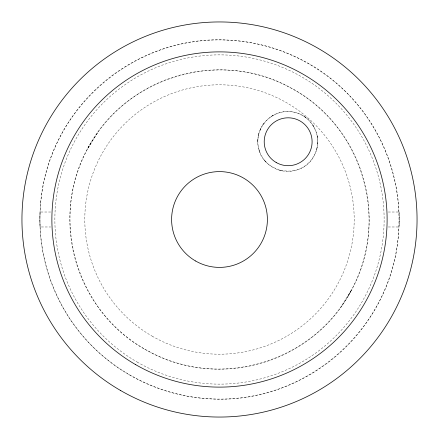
<?xml version="1.0" encoding="UTF-8"?>
<svg xmlns="http://www.w3.org/2000/svg" width="439" height="439" viewBox="0 0 439 439"><rect width="100%" height="100%" fill="white"/><g stroke="black" fill="none" stroke-linecap="round" stroke-linejoin="round"><path stroke-width="0.33" stroke-dasharray="2.19 1.65" d="M257.836 141.457C257.347 123.37 275.61 108.279 293.219 112.027C311.119 114.853 322.813 135.728 315.603 152.476C303.662 184.045 254.477 172.768 257.962 138.768M317.578 144.146L317.704 141.457A29.934 29.934 0 0 0 272.806 115.534A29.934 29.934 0 0 0 272.806 167.38A29.934 29.934 0 0 0 317.704 141.457M258.341 136.013L258.994 133.22M316.546 149.694L317.199 146.906M259.937 130.438L261.183 127.711M91.027 142.741C47.066 213.82 74.646 313.221 148.953 351.485C219.379 390.688 314.708 361.774 351.485 290.047C390.688 219.621 361.774 124.292 290.047 87.515C219.621 48.312 124.292 77.226 87.515 148.953L98.424 131.53M347.973 296.259L351.485 290.047L340.576 307.47M262.72 125.077L264.53 122.591M271.39 116.406L274.024 114.87M50.715 212.015L40.064 212.015L39.911 219.5L40.064 226.974L50.715 226.985M388.285 212.015L398.936 212.015M388.285 226.985L398.936 226.985M279.533 170.233L282.321 170.892M304.15 116.406L306.636 118.217M264.53 160.323L266.605 162.622M312.82 125.077L314.357 127.711M258.994 149.694L259.937 152.476M317.199 136.013L317.578 138.768M398.936 212.229A7.479 0.324 -90 0 1 399.336 219.5A7.479 0.324 -90 0 1 398.936 226.771M40.629 203.4C36.245 251.662 52.345 301.198 84.255 337.662C116.105 374.176 163.034 396.779 211.444 398.908C305.259 404.456 391.27 329.31 398.371 235.6C402.755 187.338 386.655 137.802 354.745 101.338C322.895 64.824 275.966 42.221 227.556 40.092C133.741 34.544 47.73 109.69 40.629 203.4M152.152 336.148A134.691 134.691 0 0 0 354.191 219.5A134.691 134.691 0 0 0 152.152 102.852A134.691 134.691 0 0 0 152.152 336.148M137.188 362.071A164.625 164.625 0 0 0 384.125 219.5A164.625 164.625 0 0 0 137.188 76.929A164.625 164.625 0 0 0 137.188 362.071M144.672 349.109A149.661 149.661 0 0 0 369.161 219.5A149.661 149.661 0 0 0 144.672 89.891A149.661 149.661 0 0 0 144.672 349.109M129.703 375.032A179.589 179.589 0 0 0 399.089 219.5A179.589 179.589 0 0 0 129.703 63.968A179.589 179.589 0 0 0 129.703 375.032"/><path stroke-width="0.66" d="M120.725 390.584A197.55 197.55 0 0 0 417.05 219.5A197.55 197.55 0 0 0 120.725 48.416A197.55 197.55 0 0 0 120.725 390.584M135.689 364.661A167.616 167.616 0 0 0 387.116 219.5A167.616 167.616 0 0 0 135.689 74.339A167.616 167.616 0 0 0 135.689 364.661M276.18 162.49A23.947 23.947 0 0 0 312.102 141.753A23.947 23.947 0 0 0 276.18 121.016A23.947 23.947 0 0 0 276.18 162.49M195.553 260.975A47.889 47.889 0 0 0 267.389 219.5A47.889 47.889 0 0 0 195.553 178.025A47.889 47.889 0 0 0 195.553 260.975"/></g></svg>
